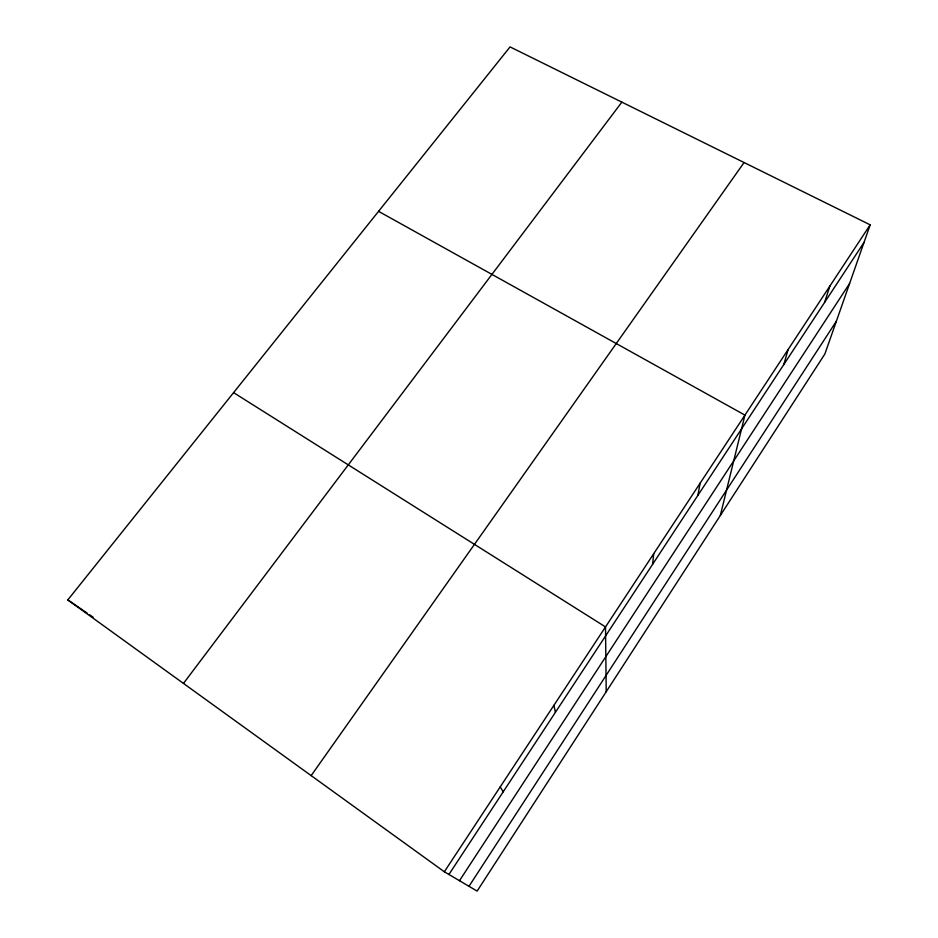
<?xml version="1.0" encoding="UTF-8"?>
<svg xmlns="http://www.w3.org/2000/svg" width="938" height="938" viewBox="0 0 938 938"><rect width="100%" height="100%" fill="white"/><g stroke="black" fill="none" stroke-linecap="round" stroke-linejoin="round"><path stroke-width="1.41" d="M652.567 564.395L653.716 553.701M697.849 495.428L700.158 483.152M720.337 515.466L744.936 415.112L378.565 211.343M783.781 364.589L788.155 349.464M824.572 302.47L829.872 286.078M870.183 224.839L824.865 354.013L477.125 891.1L444.342 871.777L67.817 599.921L510.061 46.9L870.183 224.839L444.342 871.777M468.988 886.304L836.391 321.171M459.479 880.7L849.617 283.464M448.927 874.474L864.015 242.403M311.158 775.62L744.08 162.532M183.461 683.415L621.859 102.136M233.585 392.635L605.514 626.924L606.206 691.74M67.817 599.921L87.234 613.159M89.579 614.753L93.085 617.145M500.235 786.853L503.202 791.813M553.924 705.306L555.402 712.341"/></g></svg>
